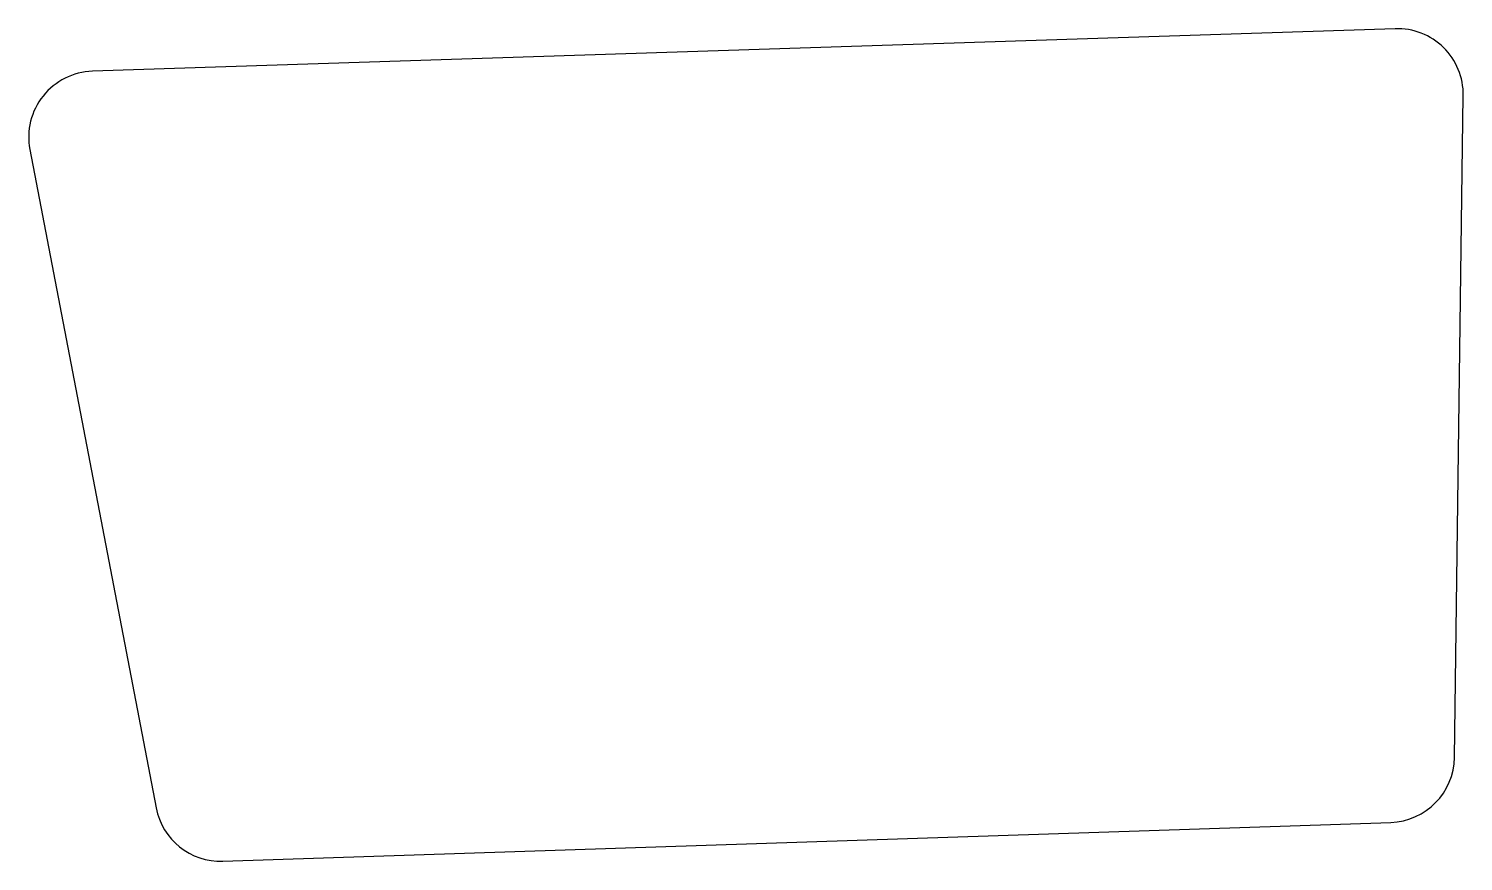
# Model space of a CAD drawing. Header units: millimetres. Extents: x 72.9 to 138.2, y -24.5 to 13.4.
import ezdxf

# ---------------------------------------------------------------- set-up
doc = ezdxf.new("R2010")
doc.units = ezdxf.units.MM

msp = doc.modelspace()

# ---------------------------------------------------------------- linework, layer by layer
for p, q in [((135.114, 13.396), (75.796, 11.458)), ((137.81, -19.78), (138.212, 10.358)), ((72.948, 7.895), (78.694, -22.076)), ((81.74, -24.51), (134.91, -22.739))]:
    msp.add_line(p, q)
for centre, start, end in [((135.212, 10.398), 359.23524, 91.8717), ((75.894, 8.46), 91.8717, 190.85331), ((134.81, -19.74), 271.90809, 359.23524), ((81.64, -21.512), 190.85331, 271.90809)]:
    msp.add_arc(centre, 3, start, end)

doc.saveas('drawing.dxf')
